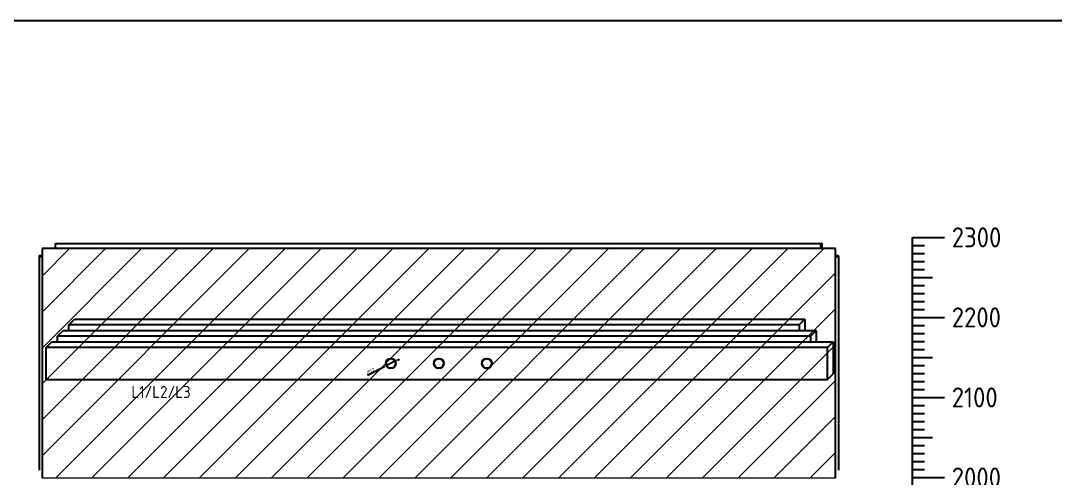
# Model space of a CAD drawing. Header units: millimetres. Extents: x 37984 to 70752, y 14140 to 37584.
# Drawn here: x 45213 to 46507, y 32768 to 33340 of the extents above; entities that cross this region are included whole.
import ezdxf
from ezdxf.enums import TextEntityAlignment as Align

# ---------------------------------------------------------------- set-up
doc = ezdxf.new("R2010")
doc.units = ezdxf.units.MM
doc.layers.add('! NO PLOT !', color=7, linetype='Continuous', true_color=0xff75dd, plot=False)
doc.layers.add('000-PI-Oprema', color=30, linetype='Continuous', lineweight=5)
for name, color, linetype in [('000-PI-ORMAR', 2, 'Continuous'), ('000-PI_TEXT', 7, 'Continuous'), ('004-PI-DIN Šina', 3, 'Continuous')]:
    doc.layers.add(name, color=color, linetype=linetype)
doc.styles.add('PI0', font='isocpeur.ttf', dxfattribs={"width": 0.9})
doc.styles.get("Standard").update_dxf_attribs({"font": 'arial.ttf'})
doc.dimstyles.new('ISO-25', dxfattribs={"dimtxt": 4, "dimasz": 3, "dimexe": 1.25, "dimexo": 0.625, "dimtad": 1, "dimtxsty": 'Standard', "dimcen": 3, "dimadec": 0, "dimazin": 0, "dimtfac": 1, "dimtmove": 0, "dimatfit": 3, "dimfxl": 1, "dimarcsym": 0})

# ---------------------------------------------------------------- blocks, each defined once
blk = doc.blocks.new('*U1196')
at = {"layer": '004-PI-DIN Šina', "ltscale": 0.25}
for radius in [6.25, 6]:
    blk.add_circle((0, 0), radius, dxfattribs=at)
blk = doc.blocks.new('*U1197')
at = {"layer": '004-PI-DIN Šina', "color": 0, "linetype": 'ByBlock', "lineweight": -2, "transparency": 16777216}
for p in [(0, 0), (60, 0), (120, 0)]:
    blk.add_blockref('*U1196', p, dxfattribs=at)
blk = doc.blocks.new('*D1198')
at = {"layer": '004-PI-DIN Šina', "color": 0, "lineweight": -2, "ltscale": 0.25, "transparency": 16777216}
for p, q in [((45684, 32915.4), (45686.7, 32916.8)), ((45646.8, 32896.7), (45667.9, 32907.4)), ((45681.3, 32914.1), (45670.6, 32908.7))]:
    blk.add_line(p, q, dxfattribs=at)
at = {"layer": '004-PI-DIN Šina', "color": 0, "ltscale": 0.25, "transparency": 16777216}
for points in [[(45667.7, 32907.8), (45668.2, 32906.9), (45670.6, 32908.7)], [(45683.8, 32915.9), (45684.2, 32915), (45681.3, 32914.1)]]:
    blk.add_solid(points, dxfattribs=at)
at = {"layer": 'Defpoints', "color": 0, "ltscale": 0.25, "transparency": 16777216}
for p in [(45670.6, 32908.7), (45681.3, 32914.1)]:
    blk.add_point(p, dxfattribs=at)
at = {"layer": '004-PI-DIN Šina', "color": 0, "ltscale": 0.25, "transparency": 16777216, "insert": (45650.6, 32901.7), "char_height": 4, "attachment_point": 5, "rotation": 26.6823}
blk.add_mtext('∅12', dxfattribs=at)
blk = doc.blocks.new('skala_2300')
for p, q in [((0, 1400), (0, 2300)), ((0, 2300), (40, 2300)), ((0, 2290), (15, 2290)), ((0, 2280), (15, 2280)), ((0, 2270), (15, 2270)), ((0, 2260), (15, 2260)), ((0, 2250), (25, 2250)), ((0, 2240), (15, 2240)), ((0, 2230), (15, 2230)), ((0, 2220), (15, 2220)), ((0, 2210), (15, 2210)), ((0, 2200), (40, 2200)), ((0, 2190), (15, 2190)), ((0, 2180), (15, 2180)), ((0, 2170), (15, 2170)), ((0, 2160), (15, 2160)), ((0, 2150), (25, 2150)), ((0, 2140), (15, 2140)), ((0, 2130), (15, 2130)), ((0, 2120), (15, 2120)), ((0, 2110), (15, 2110)), ((0, 2100), (40, 2100)), ((0, 2090), (15, 2090)), ((0, 2080), (15, 2080)), ((0, 2070), (15, 2070)), ((0, 2060), (15, 2060)), ((0, 2050), (25, 2050)), ((0, 2040), (15, 2040)), ((0, 2030), (15, 2030)), ((0, 2020), (15, 2020)), ((0, 2010), (15, 2010)), ((0, 2000), (40, 2000)), ((0, 2000), (40, 2000))]:
    blk.add_line(p, q)
at = {"style": 'PI0', "width": 0.9}
for s, p in [('2300', (49.2, 2300)), ('2200', (49.2, 2200)), ('2100', (49.2, 2100)), ('2000', (49.2, 2000))]:
    blk.add_text(s, height=25, dxfattribs=at).set_placement(p, align=Align.MIDDLE_LEFT)

msp = doc.modelspace()

# ---------------------------------------------------------------- hatches: boundary and pattern name
at = {"layer": '000-PI-Oprema', "ltscale": 0.25, "transparency": 33554508}
h = msp.add_hatch(dxfattribs=at)
h.set_pattern_fill('ANSI31', color=256, scale=10)
h.set_pattern_definition([(45, (-312.12, -8670.128), (-22.45064, 22.45064), [])])
h.paths.add_polyline_path([(46231.983, 33054.904), (45239.983, 33054.904), (45239.983, 32767.904), (46231.983, 32767.904)])

# ---------------------------------------------------------------- linework, layer by layer
at = {"layer": '! NO PLOT !', "ltscale": 0.25}
msp.add_lwpolyline([(44210.635, 33339.576), (44210.635, 30139.576), (47278.182, 30139.576), (47278.182, 32124.741), (48802.635, 32124.741), (48802.635, 33339.576), (44210.635, 33339.576)], dxfattribs=at)
at = {"layer": '000-PI-Oprema', "ltscale": 0.01}
msp.add_lwpolyline([(45239.983, 32767.904), (45239.983, 33054.904), (46231.983, 33054.904), (46231.983, 32767.904)], close=True, dxfattribs=at)
at = {"layer": '000-PI-ORMAR'}
for p, q in [((45256.983, 33061.404), (45280.483, 33061.404)), ((45256.983, 33060.904), (45256.983, 33061.404)), ((45256.983, 33054.904), (45256.983, 33060.904)), ((45280.483, 33061.404), (46213.483, 33061.404)), ((46214.983, 33061.404), (46213.483, 33061.404)), ((46213.483, 33054.904), (46213.483, 33061.404)), ((46213.483, 33060.904), (46213.483, 33054.904)), ((46214.983, 33054.904), (46214.983, 33061.404)), ((45236.483, 33046.404), (45239.983, 33046.404)), ((45236.483, 33046.404), (45236.483, 33044.904)), ((45238.983, 33044.904), (45238.983, 33046.404)), ((45239.983, 33054.904), (45239.983, 32767.904)), ((46231.983, 33054.904), (45239.983, 33054.904)), ((46231.983, 32767.904), (46231.983, 33054.904)), ((46231.983, 33046.404), (46235.483, 33046.404)), ((46232.983, 33044.904), (46232.983, 33046.404)), ((46235.483, 33044.904), (46235.483, 33046.404)), ((45236.233, 33044.904), (45239.983, 33044.904)), ((45236.233, 33044.904), (45236.233, 32777.904)), ((46231.983, 33044.904), (46235.733, 33044.904)), ((46235.733, 33044.904), (46235.733, 32777.904))]:
    msp.add_line(p, q, dxfattribs=at)
at = {"layer": '004-PI-DIN Šina', "ltscale": 0.25}
for p, q in [((45273.267, 32959.688), (45280.338, 32966.759)), ((45280.338, 32966.759), (46193.698, 32966.759)), ((46186.627, 32959.688), (46193.698, 32966.759)), ((46186.627, 32959.688), (46186.627, 32952.617)), ((46193.698, 32966.759), (46193.698, 32952.617)), ((45259.125, 32945.546), (45266.196, 32952.617)), ((45266.196, 32952.617), (46207.84, 32952.617)), ((46200.769, 32945.546), (46207.84, 32952.617)), ((46200.769, 32945.546), (46200.769, 32938.475)), ((46207.84, 32952.617), (46207.84, 32938.475)), ((45244.983, 32931.404), (45252.054, 32938.475)), ((45252.054, 32938.475), (46229.054, 32938.475)), ((46221.983, 32931.404), (46229.054, 32938.475)), ((46229.054, 32938.475), (46229.054, 32898.475)), ((46221.983, 32891.404), (46229.054, 32898.475))]:
    msp.add_line(p, q, dxfattribs=at)
at = {"layer": '004-PI-DIN Šina'}
for p, q in [((45273.267, 32952.617), (45273.267, 32959.688)), ((46186.627, 32959.688), (45273.267, 32959.688)), ((45259.125, 32938.475), (45259.125, 32945.546)), ((46200.769, 32945.546), (45259.125, 32945.546)), ((46221.983, 32931.404), (45244.983, 32931.404)), ((45244.983, 32891.404), (45244.983, 32931.404)), ((46221.983, 32891.404), (46221.983, 32931.404)), ((45244.983, 32891.404), (46221.983, 32891.404))]:
    msp.add_line(p, q, dxfattribs=at)

# ---------------------------------------------------------------- block references
msp.add_blockref('skala_2300', (46327.983, 30768.904))
msp.add_blockref('*U1197', (45675.983, 32911.404), dxfattribs=at)

# ---------------------------------------------------------------- texts
at = {"layer": '000-PI_TEXT', "ltscale": 0.01, "insert": (45351.616, 32883.265), "char_height": 15, "width": 286.2, "attachment_point": 1, "style": 'PI0'}
msp.add_mtext('{\\fISOCPEUR|b0|i0|c238|p34;L1/L2/L3}', dxfattribs=at)

# ---------------------------------------------------------------- dimensions: what is measured, and where the dimension line sits
at = {"layer": '004-PI-DIN Šina', "ltscale": 0.25}
dim = msp.add_diameter_dim_2p(p1=(45681.344, 32914.098), p2=(45670.621, 32908.709), dimstyle='ISO-25', dxfattribs=at)
dim.commit()
dim.dimension.update_dxf_attribs({"geometry": '*D1198', "text_midpoint": (45651.81, 32899.255), "dimtype": 163})

doc.saveas('drawing.dxf')
